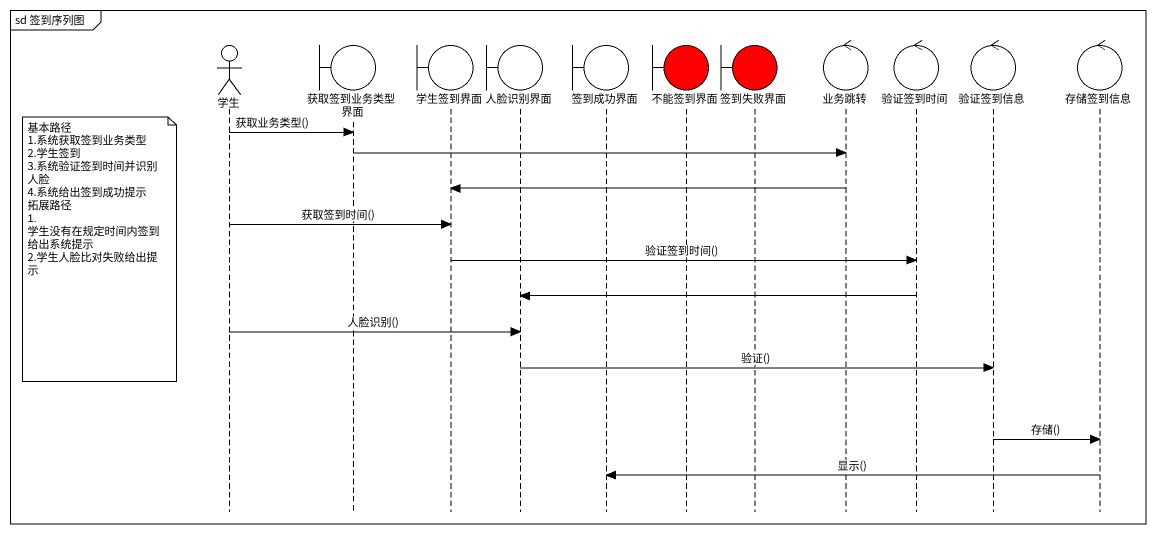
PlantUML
@startuml
mainframe sd 签到序列图
hide footbox
actor 学生
boundary 获取签到业务类型界面
boundary 学生签到界面
boundary 人脸识别界面
boundary 签到成功界面
boundary 不能签到界面 #FF0000
boundary 签到失败界面 #FF0000
control 业务跳转
control 验证签到时间
control 验证签到信息
control 存储签到信息

学生 -> 获取签到业务类型界面 : 获取业务类型()
获取签到业务类型界面 -> 业务跳转
业务跳转 -> 学生签到界面
学生 -> 学生签到界面 : 获取签到时间()
note left of 学生
  基本路径
  1.系统获取签到业务类型
  2.学生签到
  3.系统验证签到时间并识别人脸
  4.系统给出签到成功提示
  拓展路径
  1. 学生没有在规定时间内签到给出系统提示
  2.学生人脸比对失败给出提示
end note
学生签到界面 -> 验证签到时间 : 验证签到时间()
验证签到时间 -> 人脸识别界面
学生 -> 人脸识别界面 : 人脸识别()
人脸识别界面 -> 验证签到信息 : 验证()
验证签到信息 -> 存储签到信息 : 存储()
存储签到信息 -> 签到成功界面 : 显示()
@enduml
